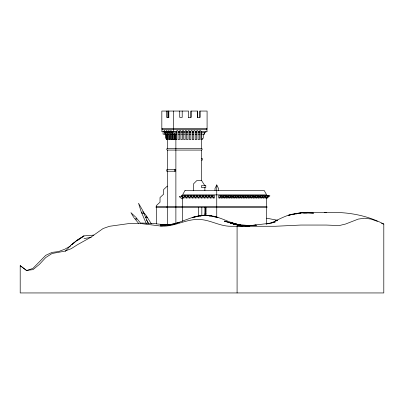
<?xml version="1.0" encoding="UTF-8"?>
<svg xmlns="http://www.w3.org/2000/svg" width="404" height="404" viewBox="0 0 404 404"><rect width="100%" height="100%" fill="white"/><g stroke="black" fill="none" stroke-linecap="round" stroke-linejoin="round"><path stroke-width="0.61" d="M218.503 190.461L218.503 188.491L216.751 184.941L214.999 188.491L214.999 190.461M204.01 134.168L204.525 133.466M219.296 197.975L219.821 197.344L219.821 196.566L221.412 196.566L221.872 195.531M220.468 196.566L220.927 195.531M221.756 197.975L222.281 197.344L222.281 196.566L223.872 196.566L224.331 195.531M222.927 196.566L223.387 195.531M224.21 197.975L224.74 197.344L224.74 196.566L226.331 196.566L226.79 195.531M225.387 196.566L225.841 195.531M226.669 197.975L227.194 197.344L227.194 196.566L228.79 196.566L229.25 195.531M227.841 196.566L228.3 195.531M229.129 197.975L229.654 197.344L229.654 196.566L231.25 196.566L231.709 195.531M230.3 196.566L230.76 195.531M231.588 197.975L232.113 197.344L232.113 196.566L233.709 196.566L234.163 195.531M232.76 196.566L233.219 195.531M234.047 197.975L234.572 197.344L234.572 196.566L236.168 196.566L236.623 195.531M235.219 196.566L235.678 195.531M236.507 197.975L237.032 197.344L237.032 196.566L238.623 196.566L239.082 195.531M237.678 196.566L238.138 195.531M238.966 197.975L239.491 197.344L239.491 196.566L241.082 196.566L241.542 195.531M240.138 196.566L240.592 195.531M241.42 197.975L241.946 197.344L241.946 196.566L243.541 196.566L244.001 195.531M242.597 196.566L243.051 195.531M243.88 197.975L244.405 197.344L244.405 196.566L246.001 196.566L246.46 195.531M245.051 196.566L245.511 195.531M246.339 197.975L246.864 197.344L246.864 196.566L248.46 196.566L248.92 195.531M247.511 196.566L247.97 195.531M248.798 197.975L249.324 197.344L249.324 196.566L250.919 196.566L251.374 195.531M249.97 196.566L250.429 195.531M251.258 197.975L251.783 197.344L251.783 196.566L253.374 196.566L253.833 195.531M252.429 196.566L252.889 195.531M253.717 197.975L254.242 197.344L254.242 196.566L255.833 196.566L256.293 195.531M254.889 196.566L255.348 195.531M256.171 197.975L256.697 197.344L256.697 196.566L258.292 196.566L258.752 195.531M257.348 196.566L257.803 195.531M258.631 197.975L259.156 197.344L259.156 196.566L260.752 196.566L261.211 195.531M259.802 196.566L260.262 195.531M261.09 197.975L261.615 197.344L261.615 196.566L263.211 196.566L263.671 195.531M262.262 196.566L262.721 195.531M263.549 197.975L264.075 197.344L264.075 196.566L265.67 196.566L266.125 195.531M264.721 196.566L265.181 195.531M266.009 197.975L266.534 197.344L266.534 196.566L268.125 196.566L268.584 195.531M267.18 196.566L267.64 195.531M266.953 197.975L267.478 197.344L267.478 196.566M65.276 251.313L71.23 244.905L77.608 239.784L83.992 235.891L93.849 235.113M167.306 186.118L163.665 189.511L163.665 194.152L160.024 197.546L160.024 202.187L156.383 205.58L155.984 207.368L267.049 207.368L267.049 206.787L266.655 206.631L156.383 206.631M174.725 134.168L174.725 138.92L175.356 139.683L176.578 139.683L176.578 131.32A0.732 0.732 0 0 1 177.311 130.588A0.732 0.732 0 0 1 178.043 131.32L178.038 139.683L179.437 139.683L179.437 131.32A0.732 0.732 0 0 1 180.169 130.588A0.732 0.732 0 0 1 180.901 131.32L180.896 139.683L182.295 139.683L182.295 131.32A0.732 0.732 0 0 1 183.027 130.588A0.732 0.732 0 0 1 183.759 131.32L183.754 139.683L185.153 139.683L185.153 131.32A0.732 0.732 0 0 1 185.885 130.588A0.732 0.732 0 0 1 186.618 131.32L186.613 139.683L188.012 139.683L188.012 131.32A0.732 0.732 0 0 1 188.744 130.588A0.732 0.732 0 0 1 189.476 131.32L189.471 139.683L190.87 139.683L190.87 131.32A0.732 0.732 0 0 1 191.602 130.588A0.732 0.732 0 0 1 192.334 131.32L192.329 139.683L193.728 139.683L193.728 131.32A0.732 0.732 0 0 1 194.46 130.588A0.732 0.732 0 0 1 195.188 131.32L195.188 139.683L196.586 139.683L196.586 131.32A0.732 0.732 0 0 1 197.319 130.588A0.732 0.732 0 0 1 198.046 131.32L198.046 139.683L199.445 139.683L199.445 131.32A0.732 0.732 0 0 1 200.177 130.588A0.732 0.732 0 0 1 200.904 131.32L200.904 139.683L201.606 139.683L203.242 138.193L203.242 134.168M201.606 139.683L202.5 138.865M165.221 132.421L164.842 131.689L161.827 131.689L162.1 128.644L161.827 128.416L161.827 111.055L188.623 111.055L188.623 117.402M167.306 148.435L166.802 148.844L166.802 149.667L167.306 150.076L201.606 150.076L202.111 149.667L202.111 148.844L201.606 148.435L167.306 148.435L167.306 139.683L166.15 138.193L166.15 134.168L165.766 132.421L164.696 132.421L164.317 131.689L164.317 134.168M199.914 117.402L199.914 111.055L207.085 111.055L207.085 128.416L206.813 128.644L207.085 131.689L200.904 131.689M74.806 242.38L71.23 244.905L77.608 240.032L83.992 235.891L77.356 240.577M70.7 245.864L64.852 249.177L58.474 251.601L52.096 252.369L45.718 255.343L32.956 268.362L27.159 270.402M269.508 223.619C277.8 220.21 285.451 215.11 294.496 213.792C300.834 212.903 307.247 212.539 313.63 213.145L300.874 212.58L288.118 215.337L290.547 214.903M271.296 223.129L275.356 221.867L266.246 223.998M167.524 225.245L179.674 222.256M266.079 224.053L268.978 223.387L249.844 225.629L237.693 224.508M197.293 216.514L192.43 217.418L173.296 224.452L160.534 226.023L141.4 223.609L135.022 223.316L128.644 223.609L109.504 226.285L103.126 228.518L90.37 237.527L77.608 244.627L71.23 248.682L64.852 251.157L52.096 253.48L45.718 257.57L39.334 264.448L32.956 269.65L26.578 270.397L20.2 265.645L20.2 292.945L383.8 292.945L383.8 224.048C365.448 214.554 344.758 211.358 324.266 212.696M200.328 215.948C213.166 212.898 225.159 221.129 237.082 224.452L230.704 222.543L242.249 225.573M168.074 225.179L170.973 224.639M83.992 238.613L91.279 237.284M291.759 214.686L294.193 214.251M296.016 213.928L297.228 213.711M298.445 213.494L300.874 213.059L294.496 213.908L296.925 213.696M168.13 224.841L174.205 223.962M168.655 224.801L172.715 224.286L160.534 225.139L165.175 225.053M298.748 213.534L300.571 213.378M303.606 213.115L307.252 212.797L300.874 212.58L307.252 212.282L326.392 212.711M253.323 225.341L249.844 225.629L256.222 225.215L245.284 225.796M254.48 225.245L256.222 225.099L248.324 225.649M245.203 225.821L248.682 225.679M201.131 215.771L198.808 215.781L192.43 217.418L205.192 215.044L217.948 217.418L213.085 216.514M160.534 226.023C173.821 227.295 185.598 219.039 198.808 219.438C209.878 219.604 219.604 226.331 230.704 226.265L275.356 226.265L300.874 225.048L326.392 225.058L339.148 225.583L345.526 224.048L358.282 219.084L364.666 218.2L371.044 219.084L377.422 221.367M168.907 117.402L166.615 117.402L166.615 111.055M188.375 117.402L191.092 117.402L191.092 111.055M161.827 128.416L207.085 128.416M161.827 129.31L207.085 129.31M176.578 131.689L171.483 131.689L171.21 130.684A0.813 0.576 -90 0 0 170.66 130.684L170.387 131.689M178.038 131.689L179.437 131.689M180.896 131.689L182.295 131.689M183.754 131.689L185.153 131.689M186.613 131.689L188.012 131.689M189.471 131.689L190.87 131.689M192.329 131.689L193.728 131.689M195.188 131.689L196.586 131.689M198.046 131.689L199.445 131.689M173.291 132.421L172.745 132.421L172.367 131.689M175.881 132.421L176.578 132.421M178.038 132.421L179.437 132.421M180.896 132.421L182.295 132.421M183.754 132.421L185.153 132.421M186.613 132.421L188.012 132.421M189.471 132.421L190.87 132.421M192.329 132.421L193.728 132.421M195.188 132.421L196.586 132.421M198.046 132.421L199.445 132.421M200.904 132.421L205.833 132.421L205.833 131.689M176.578 134.168L171.513 134.168L171.144 132.421M178.038 134.168L179.437 134.168M180.896 134.168L182.295 134.168M183.754 134.168L185.153 134.168M186.613 134.168L188.012 134.168M189.471 134.168L190.87 134.168M192.329 134.168L193.728 134.168M195.188 134.168L196.586 134.168M198.046 134.168L199.445 134.168M200.904 134.168L204.525 134.168L204.525 132.421M167.832 133.709L167.832 139.683L167.306 139.683L166.408 138.865M169.973 133.709L169.973 139.683L168.928 139.683L168.291 138.92L168.291 136.219L167.771 135.214L167.771 134.168M172.119 133.709L172.119 139.683L171.069 139.683L170.438 138.92L170.438 136.219L169.912 135.214M174.26 133.709L174.26 139.683L173.215 139.683L172.579 138.92L172.579 136.219L172.059 135.214L172.059 134.168M201.606 158.439L202.288 158.439L202.288 160.13L201.606 160.13M204.884 185.724L201.606 180.578L196.819 180.578L193.526 183.876L193.526 190.779M181.931 196.344L179.416 196.344L179.416 196.829L180.068 197.379L180.982 197.379L180.982 198.157L181.724 198.788L182.558 198.788M204.884 213.226L206.141 213.226M201.243 215.781L198.808 215.781L205.192 215.044L210.05 215.948M209.141 215.781L211.57 215.781L209.247 215.771M145.379 217.534L147.409 217.534L146.334 216.564M277.179 220.791L275.356 220.725L276.518 220.791M170.867 224.826L160.534 224.366L165.175 224.806M141.4 223.003L154.156 223.609L165.701 224.841M242.885 226.028L237.082 225.705L249.844 226.265L237.082 224.907L224.326 221.124L237.082 224.907L242.304 225.674M238.299 225.058L249.844 226.003M266.66 218.2L277.679 220.291M239.986 225.387L241.723 225.639M239.986 225.462L241.143 225.659L239.986 225.432M381.482 223.518L383.8 224.048M241.643 225.629L230.704 223.053L236.507 224.786L230.704 223.266L242.249 225.599L237.663 224.584L238.825 224.871M239.208 224.826L231.315 222.66L237.082 224.452M20.2 265.645L26.578 270.604M135.739 217.201L130.947 212.661L133.81 217.519M146.374 223.791L141.38 212.206L142.147 213.12L143.814 213.12L143.228 212.342M142.88 211.56L145.94 215.201L151.389 223.861M212.666 196.566L212.211 195.531M213.842 197.975L213.312 197.344L213.312 196.566L211.721 196.566L211.262 195.531M209.661 196.566L209.201 195.531M210.832 197.975L210.307 197.344L210.307 196.566L208.716 196.566L208.257 195.531M206.656 196.566L206.197 195.531M207.828 197.975L207.303 197.344L207.303 196.566L205.707 196.566L205.247 195.531M203.646 196.566L203.187 195.531M204.818 197.975L204.293 197.344L204.293 196.566L202.702 196.566L202.242 195.531M200.642 196.566L200.182 195.531M201.813 197.975L201.288 197.344L201.288 196.566L199.692 196.566L199.238 195.531M197.632 196.566L197.177 195.531M198.808 197.975L198.283 197.344L198.283 196.566L196.687 196.566L196.228 195.531M194.627 196.566L194.167 195.531M195.799 197.975L195.273 197.344L195.273 196.566L193.683 196.566L193.223 195.531M191.622 196.566L191.163 195.531M192.794 197.975L192.269 197.344L192.269 196.566L190.673 196.566L190.213 195.531M188.612 196.566L188.153 195.531M189.784 197.975L189.259 197.344L189.259 196.566L187.668 196.566L187.209 195.531M185.608 196.566L185.148 195.531M186.779 197.975L186.254 197.344L186.254 196.566L184.658 196.566L184.204 195.531M182.598 196.566L182.143 195.531M183.775 197.975L183.249 197.344L183.249 196.566L181.654 196.566L181.194 195.531L214.428 195.531L214.428 197.975L212.893 197.975L212.368 197.344L212.368 196.566M175.205 134.168L175.205 138.193L175.881 139.683L175.245 138.865M174.26 139.683L173.629 138.92L173.629 136.219L173.104 135.214L173.104 134.168M172.119 139.683L171.483 138.92L171.483 136.219L170.963 135.214L170.963 134.168L169.372 134.168L169.003 132.421M169.973 139.683L169.342 138.92L169.342 136.219L168.816 135.214L168.816 134.168L167.226 134.168L166.857 132.421M167.832 139.683L167.195 138.92L167.195 136.219L166.675 135.214L166.675 134.168L163.08 134.168L163.08 131.689M138.532 223.311L134.29 218.024L136.451 219.483L136.289 217.872L140.673 223.25M174.725 138.193L175.881 139.683M141.38 212.206L142.102 213.181M136.289 217.872L136.789 218.569M146.425 219.928L148.738 223.604M174.2 135.214L174.725 136.219M171.655 132.421L171.271 131.689L169.337 131.689L169.064 130.684A0.813 0.576 -90 0 0 168.518 130.684L168.241 131.689M172.564 134.168L172.195 132.421L170.604 132.421L170.225 131.689M169.508 132.421L169.13 131.689L167.195 131.689L166.923 130.684A0.813 0.576 -90 0 0 166.372 130.684L166.1 131.689M170.417 134.168L170.054 132.421L168.458 132.421L168.079 131.689M167.367 132.421L166.983 131.689L165.049 131.689L164.776 130.684A0.813 0.576 -90 0 0 164.231 130.684L163.953 131.689M168.276 134.168L167.907 132.421L166.317 132.421L165.938 131.689M165.605 134.168L165.241 132.421M166.15 135.214L166.67 136.219L166.67 138.92L167.306 139.683L165.67 138.193L165.67 134.168M148.278 223.473L142.607 210.322L138.537 203.247L141.233 211.868M266.655 197.97L266.655 206.631M266.655 207.525L266.655 223.791M265.418 196.753L265.418 197.975L267.488 197.975L268.231 197.344L268.231 196.566L269.145 196.566L269.796 196.016L269.796 195.531L218.705 195.531L218.705 197.975L220.241 197.975L220.766 197.344L220.766 196.566M265.024 196.566L265.024 197.344L264.494 197.975L262.959 197.975L262.959 196.753M262.565 196.566L262.565 197.344L262.039 197.975L260.499 197.975L260.499 196.142M260.105 196.566L260.105 197.344L259.58 197.975L258.045 197.975L258.045 196.142M257.646 196.566L257.646 197.344L257.121 197.975L255.586 197.975L255.586 196.142M255.187 196.566L255.187 197.344L254.661 197.975L253.126 197.975L253.126 196.142M252.727 196.566L252.727 197.344L252.202 197.975L250.667 197.975L250.667 196.753M250.268 196.566L250.268 197.344L249.743 197.975L248.208 197.975L248.208 196.753M247.814 196.566L247.814 197.344L247.288 197.975L245.748 197.975L245.748 196.753M245.354 196.566L245.354 197.344L244.829 197.975L243.294 197.975L243.294 196.753M242.895 196.566L242.895 197.344L242.37 197.975L240.834 197.975L240.834 196.753M240.436 196.566L240.436 197.344L239.91 197.975L238.375 197.975L238.375 196.753M237.976 196.566L237.976 197.344L237.451 197.975L235.916 197.975L235.916 196.753M237.082 226.265L237.082 292.945M235.517 196.566L235.517 197.344L234.992 197.975L233.456 197.975L233.456 196.753M233.063 196.566L233.063 197.344L232.537 197.975L230.997 197.975L230.997 196.142M230.603 196.566L230.603 197.344L230.078 197.975L228.543 197.975L228.543 196.142M228.144 196.566L228.144 197.344L227.619 197.975L226.083 197.975L226.083 196.142M225.684 196.566L225.684 197.344L225.159 197.975L223.624 197.975L223.624 196.142M223.225 196.566L223.225 197.344L222.7 197.975L221.165 197.975L221.165 196.753M216.751 184.941L216.751 217.534M211.423 195.531L211.423 197.975L209.888 197.975L209.363 197.344L209.363 196.566M208.413 195.531L208.413 197.975L206.878 197.975L206.353 197.344L206.353 196.566M205.934 207.525L205.934 215.473M205.823 207.313L205.823 212.262M205.681 207.207L205.681 212.206M205.409 195.531L205.409 197.975L203.874 197.975L203.348 197.344L203.348 196.566M204.884 187.39L204.884 190.496M204.884 207.222L204.884 215.372M202.404 195.531L202.404 197.975L200.864 197.975L200.339 197.344L200.339 196.566M201.833 207.525L201.833 215.473M201.606 131.689L201.606 148.435M201.606 150.076L201.606 180.578M199.975 111.055L199.975 117.402L197.379 117.402L197.379 111.055M199.394 196.142L199.394 197.975L197.859 197.975L197.334 197.344L197.334 196.566M198.329 207.525L198.329 216.084M197.506 117.402L197.506 111.055L190.905 111.055L190.905 117.402M196.389 195.531L196.389 197.975L194.854 197.975L194.329 197.344L194.329 196.566M193.38 195.531L193.38 197.975L191.844 197.975L191.319 197.344L191.319 196.566M190.375 195.531L190.375 197.975L188.84 197.975L188.314 197.344L188.314 196.566M187.37 195.531L187.37 197.975L185.83 197.975L185.305 197.344L185.305 196.566M184.36 195.531L184.36 197.975L182.825 197.975L182.3 197.344L182.3 196.566M182.558 197.354L182.558 206.631L182.164 206.787L182.164 207.368L182.558 207.525L182.558 221.286M182.204 111.055L182.204 117.402L179.735 117.402L179.735 111.055M175.881 131.689L175.881 223.791M174.69 169.68L174.69 171.225M174.129 131.689L174.129 134.168M173.609 111.055L173.609 131.689M172.892 131.689L172.892 134.168M168.822 111.055L168.822 117.402M168.347 111.055L168.347 117.402M167.806 111.055L167.806 117.402M167.306 150.076L167.306 206.631L166.913 206.787L166.913 207.368L167.306 207.525L167.306 225.043M156.383 207.525L156.383 223.791M185.037 190.461L182.558 194.879L266.655 194.879L264.176 190.461L185.037 190.461M175.588 169.68L166.701 169.68L166.701 171.225L175.588 171.225L175.588 169.68M205.798 185.724L201.333 185.724L201.333 187.39L205.798 187.39L205.798 185.724"/></g></svg>
